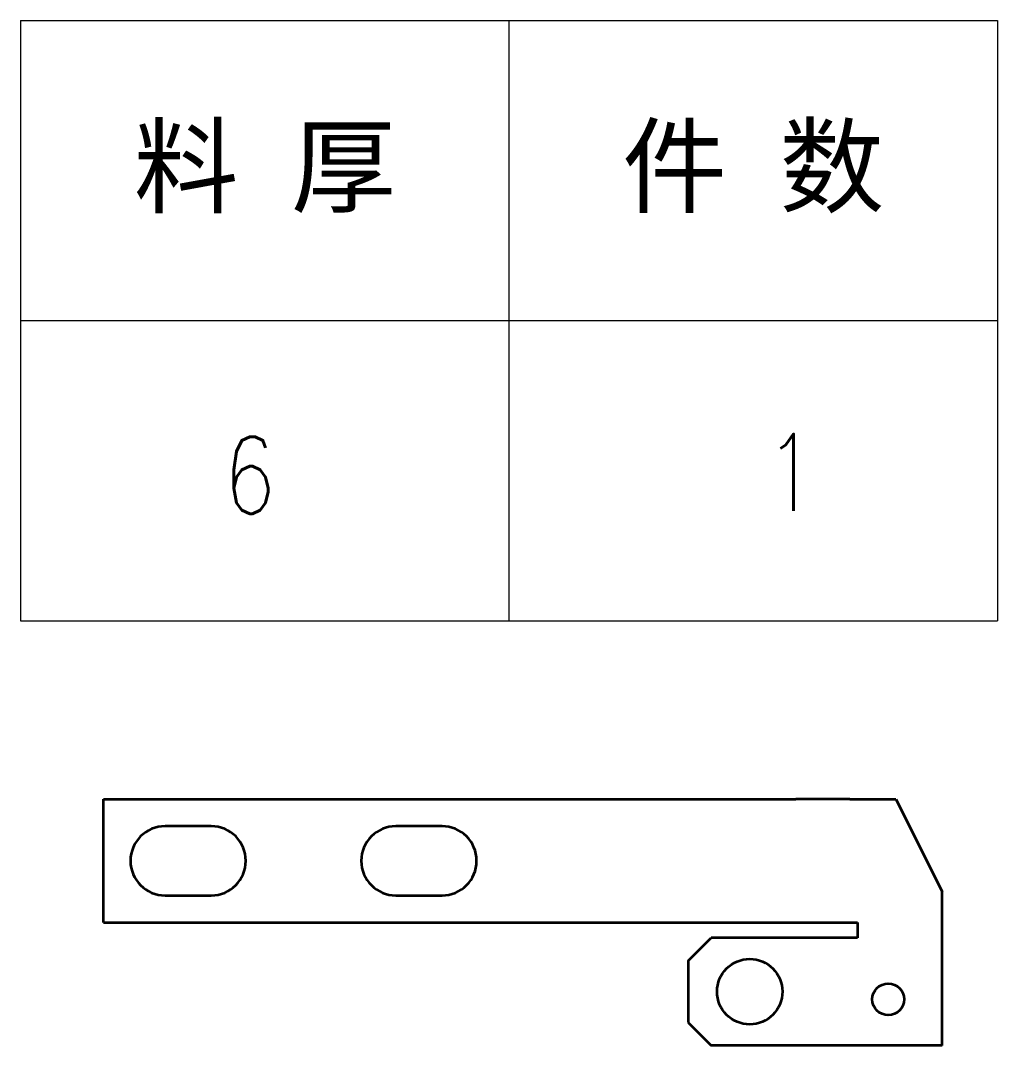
# Model space of a CAD drawing. Header units: millimetres. Extents: x 53130 to 124945, y -23470 to -1811.
# Drawn here: x 57659.5 to 57786.5, y -2173.6 to -2040.4 of the extents above; entities that cross this region are included whole.
import ezdxf
from ezdxf.enums import TextEntityAlignment as Align

# ---------------------------------------------------------------- set-up
doc = ezdxf.new("R2010")
doc.units = ezdxf.units.MM
doc.header["$LTSCALE"] = 0.5
doc.layers.add('标注线', color=3, linetype='Continuous', lineweight=18)
doc.layers.add('粗实线', color=7, linetype='Continuous', lineweight=35)
doc.styles.add('DIM', font='romans.shx', dxfattribs={"width": 0.8, "bigfont": 'bigfont.shx'})

# ---------------------------------------------------------------- blocks, each defined once
blk = doc.blocks.new('*T381')
at = {"color": 0, "linetype": 'ByBlock', "lineweight": -2, "transparency": 16777216}
for p, q in [((0, 0), (127, 0)), ((0, 0), (0, -78)), ((63.5, 0), (63.5, -78)), ((127, 0), (127, -78)), ((0, -39), (127, -39)), ((0, -78), (127, -78))]:
    blk.add_line(p, q, dxfattribs=at)
at = {"color": 0, "transparency": 16777216, "char_height": 10, "width": 60.5, "attachment_point": 5}
for s, insert in [('{\\fSimSun|b0|i0|c134|p2;料 厚}', (31.75, -19.5)), ('{\\fSimSun|b0|i0|c134|p2;件 数}', (95.25, -19.5))]:
    blk.add_mtext(s, dxfattribs=dict(at, insert=insert))
blk = doc.blocks.new('拆图参数')
blk.add_blockref('*T381', (-63.5, 78))
at = {"style": 'DIM', "width": 0.8}
blk.add_attdef('1', text='', height=10, dxfattribs=at).set_placement((36.65, 19.27), align=Align.MIDDLE_CENTER)
blk.add_attdef('6', text='', height=10, dxfattribs=at).set_placement((-37.13, 18.91), align=Align.MIDDLE_LEFT)

msp = doc.modelspace()

# ---------------------------------------------------------------- linework, layer by layer
at = {"layer": '粗实线', "ltscale": 0.025}
for p, q in [((57670.284, -2141.626), (57760.284, -2141.626)), ((57670.284, -2157.626), (57760.284, -2157.626)), ((57767.284, -2157.626), (57768.284, -2157.626))]:
    msp.add_line(p, q, dxfattribs=at)
at = {"layer": '粗实线'}
for p, q in [((57670.284, -2157.626), (57670.284, -2141.626)), ((57779.284, -2173.626), (57779.284, -2153.626)), ((57779.284, -2173.626), (57749.284, -2173.626))]:
    msp.add_line(p, q, dxfattribs=at)
at = {"layer": '粗实线', "ltscale": 0.175}
for p, q in [((57767.284, -2141.626), (57760.284, -2141.626)), ((57760.284, -2157.626), (57767.284, -2157.626))]:
    msp.add_line(p, q, dxfattribs=at)
at = {"layer": '粗实线', "ltscale": 0.15}
for p, q in [((57767.284, -2141.626), (57773.284, -2141.626)), ((57684.284, -2145.126), (57678.284, -2145.126)), ((57714.284, -2145.126), (57708.284, -2145.126)), ((57678.284, -2154.126), (57684.284, -2154.126)), ((57708.284, -2154.126), (57714.284, -2154.126))]:
    msp.add_line(p, q, dxfattribs=at)
at = {"layer": '粗实线', "ltscale": 0.33541}
msp.add_line((57773.284, -2141.626), (57779.284, -2153.626), dxfattribs=at)
at = {"layer": '粗实线', "ltscale": 0.05}
msp.add_line((57768.284, -2157.626), (57768.284, -2159.626), dxfattribs=at)
at = {"layer": '粗实线', "ltscale": 0.106066}
for p, q in [((57746.284, -2162.626), (57749.284, -2159.626)), ((57746.284, -2170.626), (57749.284, -2173.626))]:
    msp.add_line(p, q, dxfattribs=at)
at = {"layer": '粗实线', "ltscale": 0.475}
msp.add_line((57768.284, -2159.626), (57749.284, -2159.626), dxfattribs=at)
at = {"layer": '粗实线', "ltscale": 0.2}
msp.add_line((57746.284, -2162.626), (57746.284, -2170.626), dxfattribs=at)
at = {"layer": '粗实线'}
for centre, radius in [((57754.284, -2166.626), 4.25), ((57772.284, -2167.626), 2.067)]:
    msp.add_circle(centre, radius, dxfattribs=at)
for centre, start, end in [((57678.284, -2149.626), 90, 270), ((57684.284, -2149.626), 270, 90), ((57708.284, -2149.626), 90, 270), ((57714.284, -2149.626), 270, 90)]:
    msp.add_arc(centre, 4.5, start, end, dxfattribs=at)

# ---------------------------------------------------------------- block references
at = {"layer": '标注线', "color": 7}
msp.add_blockref('拆图参数', (57722.991, -2118.425), dxfattribs=at).add_auto_attribs({'1': '1', '6': '6'})

doc.saveas('drawing.dxf')
